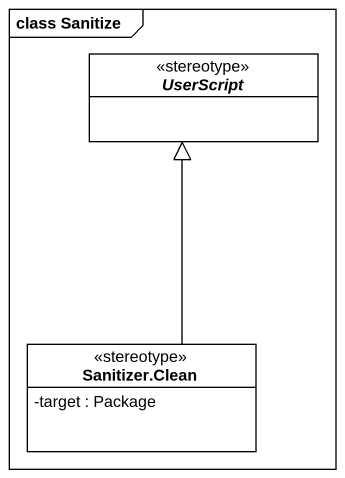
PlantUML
@startuml
mainframe class Sanitize
hide circle
hide empty members
skinparam classAttributeIconSize 0
abstract class UserScript <<stereotype>>
class "Sanitizer.Clean" as Sanitizer_Clean <<stereotype>> {
  -target : Package
}
Sanitizer_Clean -up-|> UserScript
@enduml
